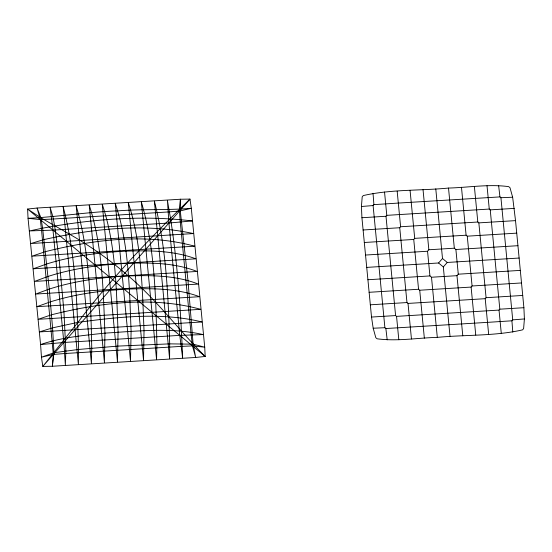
<?xml version="1.0" encoding="UTF-8"?>
<svg xmlns="http://www.w3.org/2000/svg" width="552" height="552" viewBox="0 0 552 552"><rect width="100%" height="100%" fill="white"/><g stroke="black" fill="none" stroke-linecap="round" stroke-linejoin="round"><path stroke-width="0.83" d="M361.422 206.496L362.209 196.802L363.299 195.56C391.175 189.198 420.169 190.82 448.514 188.059C468.538 187.528 488.692 183.926 508.682 186.638L510.007 187.735L512.642 197.223L515.527 220.627L523.896 307.705L524.4 318.939L523.613 328.633L522.523 329.875C494.647 336.244 465.653 334.622 437.308 337.382C417.284 337.907 397.129 341.509 377.14 338.797L375.815 337.7L373.18 328.219L371.517 317.055L361.926 217.73L361.422 206.496L373.097 205.558L373.897 204.64L398.316 203.074L499.953 196.905L500.926 197.713L512.642 197.223M361.926 217.73L385.993 216.26L386.793 215.349L489.272 209.063L490.231 209.863L514.305 208.387M363.064 229.984L399.745 227.734L400.607 226.755L477.811 222.021L478.846 222.877L515.527 220.627M364.272 242.494L413.745 239.458L414.711 238.36L427.669 237.567L466.102 235.207L467.261 236.173L516.734 233.137M365.486 255.052L427.545 251.243L428.849 249.766L454.324 248.2L455.89 249.504L517.948 245.695M366.673 267.396L438.571 262.987L442.504 258.508L435.776 188.832M450.046 336.603L443.318 266.926L447.251 262.455L519.149 258.039M367.873 279.74L429.932 275.931L431.498 277.235L456.973 275.676L458.277 274.192L520.336 270.39M369.088 292.298L418.561 289.269L419.72 290.228L471.111 287.075L472.077 285.984L521.55 282.948M370.288 304.808L406.976 302.558L408.011 303.421L459.354 300.274L485.215 298.68L486.077 297.707L522.758 295.451M371.517 317.055L395.591 315.578L396.55 316.372L499.029 310.086L499.829 309.182L523.896 307.705M373.18 328.219L384.896 327.722L385.869 328.53L487.506 322.368L511.925 320.795L512.725 319.877L524.4 318.939M442.504 258.508L447.251 262.455M438.571 262.987L443.318 266.926M498.628 185.589L499.953 196.905M385.869 328.53L387.193 339.846M500.926 197.713L512.725 319.877M384.896 327.722L373.097 205.558M490.231 209.863L499.829 309.182M487.016 185.734L489.272 209.063M499.029 310.086L501.285 333.415M478.846 222.877L486.077 297.707M474.375 186.466L477.811 222.021M485.215 298.68L488.651 334.229M467.261 236.173L472.077 285.984M461.472 187.259L466.102 235.207M471.111 287.075L475.748 335.023M455.89 249.504L458.277 274.192M448.514 188.059L454.324 248.2M456.973 275.676L462.79 335.816M423.032 189.619L428.849 249.766M431.498 277.235L437.308 337.382M427.545 251.243L429.932 275.931M410.074 190.412L414.711 238.36M419.72 290.228L424.35 338.176M413.745 239.458L418.561 289.269M397.171 191.206L400.607 226.755M411.447 338.969L408.011 303.421M399.745 227.734L406.976 302.558M384.537 192.02L386.793 215.349M396.55 316.372L398.806 339.701M385.993 216.26L395.591 315.578M511.925 320.795L512.787 332.145M373.035 193.297L373.897 204.64M104.935 333.132L104.452 362.74L89.231 205.158C102.617 246.247 103.176 290.317 104.935 333.132C83.283 335.45 61.293 337.41 40.579 344.558L41.462 357.206L42.801 366.411L52.371 366.259L195.684 357.468L205.172 356.447L204.723 347.187L191.309 208.297L189.971 199.093L180.4 199.244L37.087 208.035L27.6 209.049L28.048 218.309L40.579 344.558L63.853 342.481L179.773 335.368L203.17 334.581C170.996 327.301 137.538 331.131 104.935 333.132M144.024 330.738L143.541 360.346L128.319 202.763C141.698 243.846 142.264 287.916 144.024 330.738M118.066 332.076L117.486 361.939L102.258 204.357C116.044 245.247 116.348 289.351 118.066 332.076M131.093 331.276L130.513 361.139L115.285 203.564C129.071 244.446 129.375 288.551 131.093 331.276M169.692 343.868L169.595 358.745L154.374 201.163C166.276 247.634 168.263 296.107 169.692 343.868L193.138 344.172L204.723 347.187L192.475 345.911L180.904 346.401L64.853 353.515L53.323 354.446L41.462 357.206L53.992 352.707L78.577 349.457L117.997 346.09L169.692 343.868M78.577 349.457L78.398 364.341L63.176 206.758C75.293 253.175 77.107 301.709 78.577 349.457M91.756 348.153L91.425 363.54L76.204 205.958C89.665 251.905 90.707 300.592 91.756 348.153M156.899 344.158L156.568 359.545L141.346 201.963C154.808 247.91 155.85 296.59 156.899 344.158M180.4 199.244L180.111 209.318L187.97 280.54L193.138 344.172L195.684 357.468L192.475 345.911L191.165 334.733L180.297 222.256L179.448 211.057L180.4 199.244M65.847 350.913L65.371 365.141L63.853 342.481L52.999 230.129L50.142 207.559L52.861 216.501L54.641 225.823L59.264 260.378L63.928 311.438L65.847 350.913M53.323 354.446L52.371 366.259L53.992 352.707L52.564 327.86L49.28 289.048L42.601 228.162L40.958 217.854L37.087 208.035L40.296 219.592L41.607 230.764L53.323 354.446M77.894 322.375L42.801 366.411L189.971 199.093C150.227 237.946 111.504 277.973 77.894 322.375L52.564 327.86L39.358 331.931L201.956 321.954C161.356 312.025 118.797 316.882 77.894 322.375M48.059 276.421L34.479 281.423L197.071 271.453C174.901 262.752 150.613 262.573 127.146 263.318C100.409 264.622 73.616 268.224 48.059 276.421M49.28 289.048L35.701 294.05L198.292 284.073C176.122 275.379 151.834 275.2 128.368 275.945C101.63 277.249 74.837 280.851 49.28 289.048M46.782 263.946L33.258 268.796L195.857 258.826C173.528 250.518 149.254 250.353 125.746 251.167C99.063 252.443 72.346 255.99 46.782 263.946M50.446 301.827L36.915 306.677L199.513 296.7C177.185 288.399 152.911 288.234 129.403 289.048C102.727 290.324 76.004 293.871 50.446 301.827M45.443 251.636L32.037 256.169L194.635 246.199C145.99 232.923 93.681 239.589 45.443 251.636M51.543 314.771L38.136 319.304L200.735 309.327C152.09 296.051 99.781 302.724 51.543 314.771M44.036 239.554L30.815 243.542L193.414 233.572C144.286 222.87 92.653 228.79 44.036 239.554M191.309 208.297L179.448 211.057L167.918 211.982L51.867 219.103L40.296 219.592L28.048 218.309C58.105 216.901 87.92 211.885 118.038 210.871C142.423 208.863 166.959 210.429 191.309 208.297M42.601 228.162L29.601 230.915L52.999 230.129L168.919 223.022L192.193 220.945C142.43 214.976 91.742 219.144 42.601 228.162M69.359 234.082L40.958 217.854L27.6 209.049L205.172 356.447C178.869 330.275 156.83 299.984 128.368 275.945C110.145 260.075 90.349 246.054 69.359 234.082M170.568 218.709L167.401 200.362L168.919 223.022L179.773 335.368L182.629 357.944C180.801 311.383 177.703 264.794 170.568 218.709"/></g></svg>
